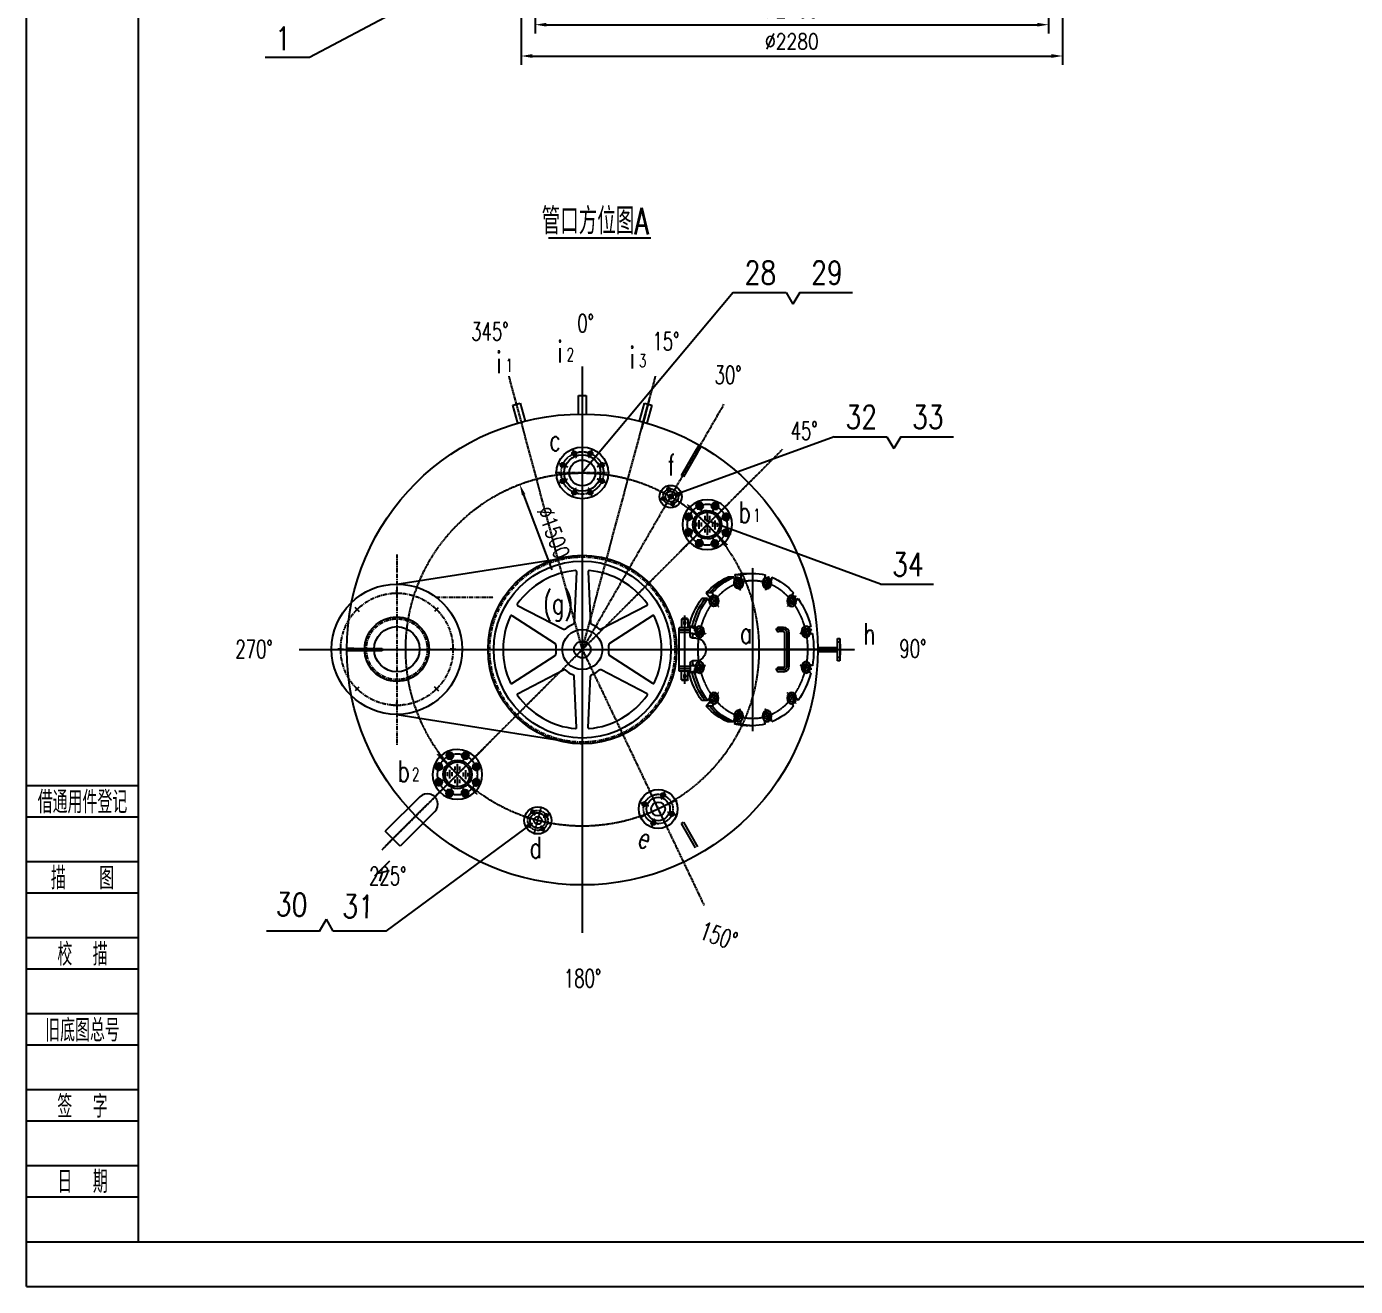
# Model space of a CAD drawing. Header units: millimetres. Extents: x 738 to 12024, y 91 to 16070.
# Drawn here: x 738 to 6381, y 91 to 5442 of the extents above; entities that cross this region are included whole.
import ezdxf
from ezdxf.enums import TextEntityAlignment as Align

# ---------------------------------------------------------------- set-up
doc = ezdxf.new("R2010")
doc.units = ezdxf.units.MM
for name, pattern in [('CENTER', [2, 1.25, -0.25, 0.25, -0.25]), ('CENTER1', [0.75, 0.625, -0.0625, 0, -0.0625]), ('CENTER2', [0.375, 0.3125, -0.03125, 0, -0.03125]), ('CENTER3', [0.375, 0.3125, -0.03125, 0, -0.03125])]:
    doc.linetypes.add(name, pattern=pattern)
for name, color, linetype in [('1轮廓实线层', 7, 'Continuous'), ('2细线层', 3, 'Continuous'), ('3中心线层', 1, 'CENTER'), ('6文字层', 3, 'Continuous'), ('7标注层', 4, 'Continuous'), ('A', 2, 'Continuous'), ('B', 7, 'Continuous'), ('C1', 1, 'CENTER1'), ('C2', 1, 'CENTER2'), ('C3', 1, 'CENTER3'), ('图框层', 7, 'Continuous')]:
    doc.layers.add(name, color=color, linetype=linetype)
doc.styles.add('HZ', font='ROMANS.SHX', dxfattribs={"width": 0.7, "bigfont": 'hztxt.shx'})
doc.styles.add('PC_TEXTSTYLE', font='romans.shx', dxfattribs={"width": 0.8, "bigfont": 'hztxt.shx'})
doc.dimstyles.new('TH_GBDIM', dxfattribs={"dimscale": 19, "dimtxt": 3.5, "dimasz": 2.5, "dimexe": 2, "dimexo": 0, "dimgap": 1.5, "dimtad": 1, "dimdec": 1, "dimzin": 0, "dimdsep": 46, "dimtxsty": 'PC_TEXTSTYLE', "dimcen": 2.5, "dimadec": 0, "dimazin": 0, "dimtfac": 0.714286, "dimtdec": 4, "dimtmove": 0, "dimatfit": 3, "dimfxl": 1, "dimtolj": 1, "dimtzin": 0, "dimarcsym": 0})

# ---------------------------------------------------------------- blocks, each defined once
blk = doc.blocks.new('*D73')
at = {"layer": '7标注层', "color": 0, "lineweight": -2, "ltscale": 14}
for p, q in [((5077.7, 5889.8), (5077.7, 5412.1)), ((2898.2, 5830.9), (2898.2, 5412.1)), ((2945.7, 5450.1), (5030.2, 5450.1))]:
    blk.add_line(p, q, dxfattribs=at)
at = {"layer": '7标注层', "color": 0, "ltscale": 14}
for points in [[(2945.7, 5458.1), (2945.7, 5442.2), (2898.2, 5450.1)], [(5030.2, 5458.1), (5030.2, 5442.2), (5077.7, 5450.1)]]:
    blk.add_solid(points, dxfattribs=at)
at = {"layer": 'DEFPOINTS', "color": 0, "ltscale": 14}
for p in [(5077.7, 5889.8), (2898.2, 5830.9), (5077.7, 5450.1)]:
    blk.add_point(p, dxfattribs=at)
at = {"layer": '7标注层', "color": 3, "ltscale": 14, "insert": (3988, 5511.9), "char_height": 66.5, "attachment_point": 5, "style": 'PC_TEXTSTYLE'}
blk.add_mtext('\\A1;{%%c2160}{}{}', dxfattribs=at)
blk = doc.blocks.new('*D76')
at = {"layer": '7标注层', "color": 0, "lineweight": -2, "ltscale": 14}
for p, q in [((2838.2, 5894.4), (2838.2, 5279.1)), ((5137.7, 5889.8), (5137.7, 5279.1)), ((2885.7, 5317.1), (5090.2, 5317.1))]:
    blk.add_line(p, q, dxfattribs=at)
at = {"layer": '7标注层', "color": 0, "ltscale": 14}
for points in [[(2885.7, 5325.1), (2885.7, 5309.2), (2838.2, 5317.1)], [(5090.2, 5325.1), (5090.2, 5309.2), (5137.7, 5317.1)]]:
    blk.add_solid(points, dxfattribs=at)
at = {"layer": 'DEFPOINTS', "color": 0, "ltscale": 14}
for p in [(2838.2, 5894.4), (5137.7, 5889.8), (5137.7, 5317.1)]:
    blk.add_point(p, dxfattribs=at)
at = {"layer": '7标注层', "color": 3, "ltscale": 14, "insert": (3988, 5378.9), "char_height": 66.5, "attachment_point": 5, "style": 'PC_TEXTSTYLE'}
blk.add_mtext('\\A1;{%%c2280}{}{}', dxfattribs=at)
blk = doc.blocks.new('PC_FJL_BLOCK')
at = {"layer": '2细线层'}
for p, q in [((-25, 102), (0, 102)), ((-25, 95), (0, 95)), ((-25, 85), (0, 85)), ((-25, 78), (0, 78)), ((-25, 68), (0, 68)), ((-25, 61), (0, 61)), ((-25, 51), (0, 51)), ((-25, 44), (0, 44)), ((-25, 34), (0, 34)), ((-25, 27), (0, 27)), ((-25, 17), (0, 17)), ((-25, 10), (0, 10)), ((-25, 0), (0, 0))]:
    blk.add_line(p, q, dxfattribs=at)
at = {"layer": '6文字层', "color": 3, "style": 'PC_TEXTSTYLE'}
for s, width, p in [('借通用件登记', 0.667, (-12.5, 98.5)), ('描   图', 0.6667, (-12.5, 81.5)), ('校  描', 0.667, (-12.5, 64.5)), ('旧底图总号', 0.667, (-12.5, 47.5)), ('签  字', 0.667, (-12.5, 30.5)), ('日  期', 0.667, (-12.49, 13.6))]:
    blk.add_text(s, height=5, dxfattribs=dict(at, width=width)).set_placement(p, align=Align.MIDDLE)
at = {"layer": '6文字层', "style": 'PC_TEXTSTYLE'}
for tag, width, p, p2 in [('借通用件登记', 0.752543, (-23.44, 86.36), (-1.25, 86.36)), ('描图', 2.419119, (-23.44, 69.36), (-1.25, 69.36)), ('校图', 2.452257, (-23.75, 52.06), (-1.25, 52.06)), ('旧底图总号', 0.855168, (-22.84, 35.67), (-1.86, 35.67)), ('签字', 2.313131, (-23.14, 18.37), (-1.56, 18.37)), ('日期', 2.16962, (-22.84, 1.37), (-2.17, 1.37))]:
    blk.add_attdef(tag, text='', height=5, dxfattribs=dict(at, width=width)).set_placement(p, p2, align=Align.FIT)
blk = doc.blocks.new('视镜DN80-1')
at = {"layer": 'A'}
for p, q in [((-29.6, 71.4), (-37, 61.7)), ((-37, 61.7), (-32.3, 50.3)), ((-32.3, 50.3), (-20.2, 48.7)), ((-17.4, 69.8), (-29.6, 71.4)), ((-20.2, 48.7), (-12.7, 58.5)), ((-12.7, 58.5), (-17.4, 69.8)), ((17.4, 69.8), (12.7, 58.5)), ((12.7, 58.5), (20.2, 48.7)), ((29.6, 71.4), (17.4, 69.8)), ((20.2, 48.7), (32.3, 50.3)), ((37, 61.7), (29.6, 71.4)), ((32.3, 50.3), (37, 61.7)), ((-61.7, 37), (-71.4, 29.6)), ((-71.4, 29.6), (-69.8, 17.4)), ((-69.8, 17.4), (-58.5, 12.7)), ((-50.3, 32.3), (-61.7, 37)), ((-58.5, 12.7), (-48.7, 20.2)), ((-48.7, 20.2), (-50.3, 32.3)), ((50.3, 32.3), (48.7, 20.2)), ((48.7, 20.2), (58.5, 12.7)), ((61.7, 37), (50.3, 32.3)), ((58.5, 12.7), (69.8, 17.4)), ((71.4, 29.6), (61.7, 37)), ((69.8, 17.4), (71.4, 29.6)), ((-69.8, -17.4), (-71.4, -29.6)), ((-71.4, -29.6), (-61.7, -37)), ((-58.5, -12.7), (-69.8, -17.4)), ((-61.7, -37), (-50.3, -32.3)), ((-48.7, -20.2), (-58.5, -12.7)), ((-50.3, -32.3), (-48.7, -20.2)), ((58.5, -12.7), (48.7, -20.2)), ((48.7, -20.2), (50.3, -32.3)), ((50.3, -32.3), (61.7, -37)), ((69.8, -17.4), (58.5, -12.7)), ((61.7, -37), (71.4, -29.6)), ((71.4, -29.6), (69.8, -17.4)), ((-32.3, -50.3), (-37, -61.7)), ((-37, -61.7), (-29.6, -71.4)), ((-20.2, -48.7), (-32.3, -50.3)), ((-29.6, -71.4), (-17.4, -69.8)), ((-12.7, -58.5), (-20.2, -48.7)), ((-17.4, -69.8), (-12.7, -58.5)), ((20.2, -48.7), (12.7, -58.5)), ((12.7, -58.5), (17.4, -69.8)), ((17.4, -69.8), (29.6, -71.4)), ((32.3, -50.3), (20.2, -48.7)), ((29.6, -71.4), (37, -61.7)), ((37, -61.7), (32.3, -50.3))]:
    blk.add_line(p, q, dxfattribs=at)
for centre, major_axis, start_param, end_param in [((0, 0), (-56.6, 56.6), 0.785398, 7.068583), ((0, 0), (32.5, 32.5), 2.356194490192332, 8.63937979737192), ((-24.9, 60.1), (7.51, 7.51), 2.356194490192321, 8.639379797371907), ((-24.9, 60.1), (-4.24, 4.24), 0.785398, 7.068583), ((24.9, 60.1), (7.51, 7.51), 2.35619449019232, 8.639379797371905), ((24.9, 60.1), (-4.24, 4.24), 0.785398, 7.068583), ((-60.1, 24.9), (7.51, 7.51), 2.356194490192308, 8.639379797371895), ((-60.1, 24.9), (4.24, 4.24), 2.356194490192174, 8.63937979737176), ((0, 0), (28.3, 28.3), 2.356194490192325, 8.639379797371912), ((60.1, 24.9), (7.51, 7.51), 2.356194490192308, 8.639379797371895), ((60.1, 24.9), (4.24, 4.24), 2.356194490192144, 8.63937979737173), ((-60.1, -24.9), (7.51, 7.51), 2.356194490192321, 8.639379797371907), ((-60.1, -24.9), (-4.24, 4.24), 0.785398, 7.068583), ((60.1, -24.9), (7.51, 7.51), 2.35619449019232, 8.639379797371905), ((60.1, -24.9), (-4.24, 4.24), 0.785398, 7.068583), ((-24.9, -60.1), (7.51, 7.51), 2.356194490192322, 8.639379797371909), ((-24.9, -60.1), (-4.24, 4.24), 0.785398, 7.068583), ((24.9, -60.1), (7.51, 7.51), 2.356194490192322, 8.639379797371909), ((24.9, -60.1), (-4.24, 4.24), 0.785398, 7.068583)]:
    blk.add_ellipse(centre, major_axis=major_axis, ratio=1, start_param=start_param, end_param=end_param, dxfattribs=at)
at = {"layer": 'B'}
for p, q in [((-28, 8.4), (-7.7, 28.6)), ((-27.6, 19.4), (-18.8, 28.3)), ((-16.9, 8.7), (-8, 17.6)), ((6.1, 5.1), (26.4, 25.4)), ((6.5, 16.2), (15.3, 25)), ((17.2, 5.4), (26.1, 14.3)), ((-23.3, -24.3), (-3, -4)), ((-23, -13.2), (-14.1, -4.4)), ((-12.2, -24), (-3.4, -15.1)), ((7.5, -28.5), (27.8, -8.2)), ((7.9, -17.4), (16.7, -8.6)), ((18.6, -28.2), (27.5, -19.3))]:
    blk.add_line(p, q, dxfattribs=at)
for centre, major_axis, start_param, end_param in [((-24.9, 60.1), (-3.18, 3.18), -0.957631, 3.526405), ((24.9, 60.1), (3.18, 3.18), 6.110952, 10.594988), ((-60.1, 24.9), (3.18, 3.18), 1.398563, 5.882599), ((60.1, 24.9), (-3.18, 3.18), 3.754758, 8.238794), ((-60.1, -24.9), (3.18, 3.18), 2.183961, 6.667997), ((60.1, -24.9), (3.18, 3.18), 4.540156, 9.024192), ((-24.9, -60.1), (-3.18, 3.18), 1.398563, 5.882599), ((24.9, -60.1), (3.18, 3.18), 3.754758, 8.238794)]:
    blk.add_ellipse(centre, major_axis=major_axis, ratio=1, start_param=start_param, end_param=end_param, dxfattribs=at)
at = {"layer": 'C1'}
blk.add_ellipse((0, 0), major_axis=(-46, 46), ratio=1, start_param=0.785398, end_param=7.068583, dxfattribs=at)
at = {"layer": 'C2'}
for p, q in [((-18.5, 44.7), (-30.6, 73.9)), ((18.5, 44.7), (30.6, 73.9)), ((-44.7, 18.5), (-73.9, 30.6)), ((44.7, 18.5), (73.9, 30.6)), ((-44.7, -18.5), (-73.9, -30.6)), ((44.7, -18.5), (73.9, -30.6)), ((-18.5, -44.7), (-30.6, -73.9)), ((18.5, -44.7), (30.6, -73.9))]:
    blk.add_line(p, q, dxfattribs=at)
at = {"layer": 'C3'}
for p, q in [((0, 90), (0, -90.9)), ((98, 0), (-121.4, 0))]:
    blk.add_line(p, q, dxfattribs=at)
blk = doc.blocks.new('d50')
at = {"layer": 'A'}
for centre, radius in [((-25.7, -72.7), 82.5), ((-69.9, -28.5), 9), ((-25.7, -72.7), 50), ((-25.7, -72.7), 29.5), ((18.5, -28.5), 9), ((-69.9, -116.9), 9), ((18.5, -116.9), 9)]:
    blk.add_circle(centre, radius, dxfattribs=at)
at = {"layer": 'C3'}
for p, q in [((-25.7, 14.2), (-25.7, -159.6)), ((-84, -14.4), (-55.7, -42.7)), ((32.7, -14.4), (4.4, -42.7)), ((61.2, -72.7), (-112.6, -72.7)), ((-84, -131.1), (-55.7, -102.8)), ((32.7, -131.1), (4.4, -102.8))]:
    blk.add_line(p, q, dxfattribs=at)
blk.add_circle((-25.7, -72.7), 62.5, dxfattribs=at)
blk = doc.blocks.new('d100')
at = {"layer": 'A'}
for centre, radius in [((-34.4, -62.3), 110), ((-34.4, -62.3), 77.5), ((-68.8, 20.8), 9), ((0.1, 20.8), 9), ((-117.5, -27.9), 9), ((-34.4, -62.3), 55), ((48.8, -27.9), 9), ((-117.5, -96.7), 9), ((48.8, -96.7), 9), ((-68.8, -145.5), 9), ((0.1, -145.5), 9)]:
    blk.add_circle(centre, radius, dxfattribs=at)
at = {"layer": 'C3'}
for p, q in [((-77.2, 41.2), (-60.4, 0.5)), ((-34.4, 52.9), (-34.4, -177.5)), ((8.5, 41.2), (-8.3, 0.5)), ((-137.8, -19.4), (-97.2, -36.3)), ((69.1, -19.4), (28.5, -36.3)), ((80.8, -62.3), (-149.6, -62.3)), ((-137.8, -105.2), (-97.2, -88.3)), ((69.1, -105.2), (28.5, -88.3)), ((-77.2, -165.8), (-60.4, -125.1)), ((8.5, -165.8), (-8.3, -125.1))]:
    blk.add_line(p, q, dxfattribs=at)
blk.add_circle((-34.4, -62.3), 90, dxfattribs=at)
blk = doc.blocks.new('d25')
at = {"layer": 'A'}
for centre, radius in [((-36.1, -43.2), 57.5), ((-66.1, -13.2), 7), ((-36.1, -43.2), 32.5), ((-36.1, -43.2), 16.5), ((-6, -13.2), 7), ((-66.1, -73.3), 7), ((-6, -73.3), 7)]:
    blk.add_circle(centre, radius, dxfattribs=at)
at = {"layer": 'C3'}
for p, q in [((-36.1, 17.9), (-36.1, -104.3)), ((25, -43.2), (-97.2, -43.2)), ((-77.5, -1.8), (-54.8, -24.5)), ((5.3, -1.8), (-17.4, -24.5)), ((-77.5, -84.6), (-54.8, -62)), ((5.3, -84.6), (-17.4, -62))]:
    blk.add_line(p, q, dxfattribs=at)
blk.add_circle((-36.1, -43.2), 42.5, dxfattribs=at)
blk = doc.blocks.new('d15')
at = {"layer": 'A'}
for centre, radius in [((9.1, -28.5), 47.5), ((-13.9, -5.5), 7), ((32, -5.5), 7), ((-13.9, -51.4), 7), ((9.1, -28.5), 22.5), ((9.1, -28.5), 9.5), ((32, -51.4), 7)]:
    blk.add_circle(centre, radius, dxfattribs=at)
at = {"layer": 'C3'}
for p, q in [((-23.8, 4.4), (-4, -15.4)), ((9.1, 21.8), (9.1, -78.8)), ((41.9, 4.4), (22.1, -15.4)), ((59.4, -28.5), (-41.2, -28.5)), ((-23.8, -61.3), (-4, -41.5)), ((41.9, -61.3), (22.1, -41.5))]:
    blk.add_line(p, q, dxfattribs=at)
blk.add_circle((9.1, -28.5), 32.5, dxfattribs=at)
blk = doc.blocks.new('人孔DN400-4')
at = {"layer": 'A'}
for p, q in [((-68.2, 203.7), (-82.4, 192.3)), ((-82.4, 192.3), (-77.2, 176.8)), ((-82, 205.4), (-79.4, 197.5)), ((-48.8, 199.5), (-68.2, 203.7)), ((-57.3, 210.7), (-54.7, 202.8)), ((-43.6, 184), (-48.8, 199.5)), ((48.8, 199.5), (43.6, 184)), ((68.2, 203.7), (48.8, 199.5)), ((57.3, 210.7), (54.7, 202.8)), ((82.4, 192.3), (68.2, 203.7)), ((77.2, 176.8), (82.4, 192.3)), ((82, 205.4), (79.4, 197.5)), ((-200.3, 144.2), (-192.2, 137.7)), ((-186.4, 149.1), (-191.6, 133.6)), ((-167, 153.2), (-186.4, 149.1)), ((-180.3, 160.3), (-172.2, 153.8)), ((-152.8, 141.9), (-167, 153.2)), ((-158, 126.4), (-152.8, 141.9)), ((-77.2, 176.8), (-57.8, 172.7)), ((-57.8, 172.7), (-43.6, 184)), ((43.6, 184), (57.8, 172.7)), ((57.8, 172.7), (77.2, 176.8)), ((167, 153.2), (152.8, 141.9)), ((152.8, 141.9), (158, 126.4)), ((186.4, 149.1), (167, 153.2)), ((180.3, 160.3), (172.2, 153.8)), ((191.6, 133.6), (186.4, 149.1)), ((200.3, 144.2), (192.2, 137.7)), ((-191.6, 133.6), (-177.4, 122.2)), ((-177.4, 122.2), (-158, 126.4)), ((-78.5, 108.9), (-78.5, 91.9)), ((-63.4, 108.9), (-63.4, 91.9)), ((58.5, 128.9), (-58.5, 128.9)), ((58.5, 113.7), (-58.5, 113.7)), ((63.4, 108.9), (63.4, 91.9)), ((78.5, 108.9), (78.5, 91.9)), ((158, 126.4), (177.4, 122.2)), ((177.4, 122.2), (191.6, 133.6)), ((-255.9, 67.7), (-243.5, 65)), ((-240.4, 65.9), (-254.6, 54.6)), ((-254.6, 54.6), (-249.4, 39.1)), ((-221, 61.8), (-240.4, 65.9)), ((-215.8, 46.3), (-221, 61.8)), ((221, 61.8), (215.8, 46.3)), ((240.4, 65.9), (221, 61.8)), ((254.6, 54.6), (240.4, 65.9)), ((255.9, 67.7), (243.5, 65)), ((249.4, 39.1), (254.6, 54.6)), ((-263.9, 43.7), (-251.5, 41.1)), ((-249.4, 39.1), (-230, 34.9)), ((-230, 34.9), (-215.8, 46.3)), ((215.8, 46.3), (230, 34.9)), ((230, 34.9), (249.4, 39.1)), ((263.9, 43.7), (251.5, 41.1)), ((-263.9, -43.7), (-251.5, -41.1)), ((-263.9, -43.7), (-251.5, -41.1)), ((-263.9, -43.7), (-263.9, -64.2)), ((-254.6, -54.6), (-249.4, -39.1)), ((-249.4, -39.1), (-230, -34.9)), ((-230, -34.9), (-215.8, -46.3)), ((-215.8, -46.3), (-221, -61.8)), ((230, -34.9), (215.8, -46.3)), ((215.8, -46.3), (221, -61.8)), ((249.4, -39.1), (230, -34.9)), ((254.6, -54.6), (249.4, -39.1)), ((263.9, -43.7), (251.5, -41.1)), ((263.9, -43.7), (251.5, -41.1)), ((263.9, -43.7), (263.9, -64.2)), ((-263.9, -64.2), (-250, -61.3)), ((-255.9, -67.7), (-243.5, -65)), ((-255.9, -67.7), (-243.5, -65)), ((-255.9, -67.7), (-255.9, -88.1)), ((-240.4, -65.9), (-254.6, -54.6)), ((-221, -61.8), (-240.4, -65.9)), ((221, -61.8), (240.4, -65.9)), ((240.4, -65.9), (254.6, -54.6)), ((255.9, -67.7), (243.5, -65)), ((255.9, -67.7), (243.5, -65)), ((263.9, -64.2), (250, -61.3)), ((255.9, -67.7), (255.9, -88.1)), ((-200.3, -144.2), (-192.2, -137.7)), ((-191.6, -133.6), (-177.4, -122.2)), ((-186.4, -149.1), (-191.6, -133.6)), ((-177.4, -122.2), (-158, -126.4)), ((-158, -126.4), (-152.8, -141.9)), ((158, -126.4), (152.8, -141.9)), ((177.4, -122.2), (158, -126.4)), ((191.6, -133.6), (177.4, -122.2)), ((186.4, -149.1), (191.6, -133.6)), ((200.3, -144.2), (192.2, -137.7)), ((-200.3, -144.2), (-200.3, -164.7)), ((-200.3, -164.7), (-183.3, -151.1)), ((-167, -153.2), (-186.4, -149.1)), ((-180.3, -160.3), (-172.2, -153.8)), ((-180.3, -160.3), (-180.3, -180.8)), ((-152.8, -141.9), (-167, -153.2)), ((-77.2, -176.8), (-82.4, -192.3)), ((-57.8, -172.7), (-77.2, -176.8)), ((-43.6, -184), (-57.8, -172.7)), ((-48.8, -199.5), (-43.6, -184)), ((57.8, -172.7), (43.6, -184)), ((43.6, -184), (48.8, -199.5)), ((77.2, -176.8), (57.8, -172.7)), ((82.4, -192.3), (77.2, -176.8)), ((152.8, -141.9), (167, -153.2)), ((167, -153.2), (186.4, -149.1)), ((180.3, -160.3), (172.2, -153.8)), ((180.3, -160.3), (180.3, -180.8)), ((200.3, -164.7), (183.3, -151.1)), ((200.3, -144.2), (200.3, -164.7)), ((-106.9, -229.4), (-109.4, -231.7)), ((-109.4, -231.7), (-109.4, -250.4)), ((-106.9, -229.4), (-106.9, -252.7)), ((-106.9, -229.4), (-76.3, -229.4)), ((-82.4, -192.3), (-68.2, -203.7)), ((-82, -205.4), (-79.4, -197.5)), ((-82, -225.9), (-73.9, -201.6)), ((-82, -205.4), (-82, -225.9)), ((-49.9, -221.4), (-76.3, -221.4)), ((-76.3, -221.4), (-76.3, -260.7)), ((-68.2, -203.7), (-48.8, -199.5)), ((-68.1, -221.4), (-68.1, -260.7)), ((-59.8, -221.4), (-59.8, -260.7)), ((-57.3, -210.7), (-54.7, -202.8)), ((-57.3, -210.7), (-57.3, -221.4)), ((-40.4, -200.2), (-40.4, -213.8)), ((40.4, -200.2), (40.4, -213.8)), ((48.8, -199.5), (68.2, -203.7)), ((49.9, -221.4), (76.3, -221.4)), ((57.3, -210.7), (54.7, -202.8)), ((57.3, -210.7), (57.3, -221.4)), ((59.8, -221.4), (59.8, -260.7)), ((68.1, -221.4), (68.1, -260.7)), ((68.2, -203.7), (82.4, -192.3)), ((82, -225.9), (73.9, -201.6)), ((76.3, -221.4), (76.3, -260.7)), ((106.9, -229.4), (76.3, -229.4)), ((82, -205.4), (79.4, -197.5)), ((82, -205.4), (82, -225.9)), ((106.9, -229.4), (106.9, -252.7)), ((106.9, -229.4), (109.4, -231.7)), ((109.4, -231.7), (109.4, -250.4)), ((-106.9, -252.7), (-109.4, -250.4)), ((-106.9, -252.7), (-76.3, -252.7)), ((76.3, -260.7), (-76.3, -260.7)), ((106.9, -252.7), (76.3, -252.7)), ((106.9, -252.7), (109.4, -250.4))]:
    blk.add_line(p, q, dxfattribs=at)
for centre, radius, start, end in [((-58.5, 108.9), 20, 90, 180), ((-58.5, 108.9), 4.87, 90, 180), ((58.5, 108.9), 20, 0, 90), ((58.5, 108.9), 4.87, 0, 90), ((-70.9, 91.9), 7.56, 180, 0), ((70.9, 91.9), 7.56, 180, 0)]:
    blk.add_arc(centre, radius, start, end, dxfattribs=at)
at = {"layer": 'A', "extrusion": (0, 0, -1)}
for centre, major_axis, start_param, end_param in [((0, 0), (269.5, 0), 3.979717, 4.403143), ((0, 0), (269.5, 0), 4.498036, 4.926742), ((0, 0), (269.5, 0), 5.021635, 5.445061), ((0, 0), (269.5, 0), 3.460917, 3.874264), ((0, 0), (269.5, 0), 5.550514, 5.963861), ((0, 0), (269.5, 0), 2.937319, 3.345867), ((0, 0), (269.5, 0), 6.078911, 6.487459), ((0, -20.5), (269.5, 0), 2.937319, 3.189162), ((0, -9.6), (269.5, 0), 2.937319, 3.163972), ((0, -9.6), (269.5, 0), 6.260806, 6.487459), ((0, -20.5), (269.5, 0), 6.235616, 6.487459), ((0, 0), (269.5, 0), 2.408921, 2.822268), ((0, -9.6), (269.5, 0), 2.408921, 2.822749), ((0, -20.5), (269.5, 0), 2.408921, 2.822749), ((0, 0), (269.5, 0), 6.60251, 7.015857), ((0, -9.6), (269.5, 0), 6.602029, 7.015857), ((0, -20.5), (269.5, 0), 6.602029, 7.015857), ((0, 0), (269.5, 0), 1.880042, 2.303468), ((0, -9.6), (269.5, 0), 1.880042, 2.303468), ((0, -20.5), (269.5, 0), 1.880042, 2.303468), ((0, -198.8), (40.5, 0), 3.098627, 6.326151), ((0, 0), (269.5, 0), 7.12131, 7.544736), ((0, -9.6), (269.5, 0), 7.12131, 7.544736), ((0, -20.5), (269.5, 0), 7.12131, 7.544736), ((0, 0), (269.5, 0), 1.721446, 1.785149), ((0, -9.6), (269.5, 0), 1.760328, 1.785149), ((-49.9, -213.8), (9.46, 0), 0, 1.570796), ((0, 0), (269.5, 0), 7.639629, 7.703332), ((49.9, -213.8), (9.46, 0), 1.570796, 3.141593), ((0, -9.6), (269.5, 0), 7.639629, 7.66445)]:
    blk.add_ellipse(centre, major_axis=major_axis, ratio=0.8, start_param=start_param, end_param=end_param, dxfattribs=at)
for centre, major_axis in [((-63, 188.2), (20.1, 0)), ((-63, 188.2), (11.5, 0)), ((63, 188.2), (20.1, 0)), ((63, 188.2), (11.5, 0)), ((-172.2, 137.7), (20.1, 0)), ((-172.2, 137.7), (11.5, 0)), ((172.2, 137.7), (20.1, 0)), ((172.2, 137.7), (11.5, 0)), ((-235.2, 50.4), (20.1, 0)), ((-235.2, 50.4), (11.5, 0)), ((235.2, 50.4), (20.1, 0)), ((235.2, 50.4), (11.5, 0)), ((235.2, -50.4), (20.1, 0)), ((235.2, -50.4), (11.5, 0)), ((172.2, -137.7), (20.1, 0)), ((172.2, -137.7), (11.5, 0)), ((-63, -188.2), (20.1, 0)), ((-63, -188.2), (11.5, 0)), ((63, -188.2), (20.1, 0)), ((63, -188.2), (11.5, 0)), ((-94.3, -241), (4.55, 0)), ((94.3, -241), (4.55, 0))]:
    blk.add_ellipse(centre, major_axis=major_axis, ratio=0.8, dxfattribs=at)
at = {"layer": 'A'}
for centre, major_axis in [((-235.2, -50.4), (-20.1, 0)), ((-235.2, -50.4), (-11.5, 0)), ((-172.2, -137.7), (-20.1, 0)), ((-172.2, -137.7), (-11.5, 0))]:
    blk.add_ellipse(centre, major_axis=major_axis, ratio=0.8, dxfattribs=at)
at = {"layer": 'B', "extrusion": (0, 0, -1)}
for centre, start_param, end_param in [((-63, 188.2), 6.04566, 10.733775), ((63, 188.2), 0.286074, 4.974188), ((-172.2, 137.7), 5.522061, 10.210176), ((172.2, 137.7), 0.809672, 5.497787), ((-235.2, 50.4), 4.998463, 9.686577), ((235.2, 50.4), 1.333271, 6.021386), ((235.2, -50.4), 1.85687, 6.544985), ((172.2, -137.7), 2.380469, 7.068583), ((-63, -188.2), 3.427666, 8.115781), ((63, -188.2), 2.904067, 7.592182)]:
    blk.add_ellipse(centre, major_axis=(10.6, 0), ratio=0.8, start_param=start_param, end_param=end_param, dxfattribs=at)
at = {"layer": 'B'}
for centre, start_param, end_param in [((-235.2, -50.4), 1.85687, 6.544985), ((-172.2, -137.7), 2.380469, 7.068583)]:
    blk.add_ellipse(centre, major_axis=(-10.6, 0), ratio=0.8, start_param=start_param, end_param=end_param, dxfattribs=at)
at = {"layer": 'C1'}
for p, q in [((0, 231), (0, -277.5)), ((-70.9, 108.9), (-70.9, 80.5)), ((58.5, 121.3), (-58.5, 121.3)), ((70.9, 108.9), (70.9, 80.5)), ((288.7, 0), (-288.7, 0)), ((121.8, -241), (-120.5, -241))]:
    blk.add_line(p, q, dxfattribs=at)
for centre, start, end in [((-58.5, 108.9), 90, 180), ((58.5, 108.9), 0, 90)]:
    blk.add_arc(centre, 12.4, start, end, dxfattribs=at)
at = {"layer": 'C1', "extrusion": (0, 0, -1)}
blk.add_ellipse((0, 0), major_axis=(243.5, 0), ratio=0.8, dxfattribs=at)
at = {"layer": 'C2'}
for p, q in [((-69.8, 208.4), (-55.8, 166.6)), ((69.8, 208.4), (55.8, 166.6)), ((-190.4, 152.3), (-152.2, 121.8)), ((190.4, 152.3), (152.2, 121.8)), ((-258.5, 55.4), (-209.9, 45)), ((258.5, 55.4), (209.9, 45)), ((-258.5, -55.4), (-209.9, -45)), ((258.5, -55.4), (209.9, -45)), ((-190.4, -152.3), (-152.2, -121.8)), ((190.4, -152.3), (152.2, -121.8)), ((-69.8, -208.4), (-55.8, -166.6)), ((69.8, -208.4), (55.8, -166.6))]:
    blk.add_line(p, q, dxfattribs=at)
blk = doc.blocks.new('*D103')
at = {"layer": '7标注层', "color": 0, "lineweight": -2, "ltscale": 14}
blk.add_line((2969.8, 3135.1), (2849.2, 3453.2), dxfattribs=at)
at = {"layer": '7标注层', "color": 0, "ltscale": 14}
blk.add_solid([(2856.6, 3456), (2841.8, 3450.3), (2832.3, 3497.6)], dxfattribs=at)
at = {"layer": 'DEFPOINTS', "color": 0, "ltscale": 14}
for p in [(2832.3, 3497.6), (3364.1, 2095)]:
    blk.add_point(p, dxfattribs=at)
at = {"layer": '7标注层', "color": 3, "ltscale": 14, "insert": (2975.6, 3293.8), "char_height": 66.5, "attachment_point": 5, "rotation": 290.7637, "style": 'PC_TEXTSTYLE'}
blk.add_mtext('\\A1;∅1500', dxfattribs=at)

msp = doc.modelspace()

# ---------------------------------------------------------------- linework, layer by layer
at = {"ltscale": 14}
for p, q in [((2310.49, 3074.6), (3098.23, 3196.82)), ((3073.23, 3128.08), (3063, 2908.8)), ((3123.23, 3128.08), (3133.45, 2908.8)), ((2310.49, 3036.14), (2310.49, 3047.88)), ((2310.49, 3036.14), (2310.49, 3047.3)), ((2292.69, 3036.14), (2326.08, 3036.14)), ((2310.49, 3036.14), (2310.49, 3023.98)), ((2129.29, 2953.7), (2152.9, 2977.32)), ((2141.88, 2966.29), (2133.57, 2974.6)), ((2141.88, 2966.29), (2133.98, 2974.19)), ((2141.88, 2966.29), (2150.47, 2957.69)), ((2466.52, 2978.88), (2490.13, 2955.27)), ((2479.11, 2966.29), (2470.51, 2957.69)), ((2479.11, 2966.29), (2487.41, 2974.6)), ((2479.11, 2966.29), (2487.01, 2974.19)), ((2798.38, 2940.53), (2983.17, 2822.03)), ((2823.38, 2983.83), (3018.4, 2883.04)), ((3373.08, 2983.83), (3178.06, 2883.04)), ((3398.08, 2940.53), (3213.28, 2822.03)), ((2072.03, 2797.68), (2060.29, 2797.68)), ((2072.03, 2797.68), (2060.86, 2797.68)), ((2072.03, 2779.87), (2072.03, 2813.26)), ((2072.03, 2797.68), (2084.19, 2797.68)), ((2548.96, 2797.68), (2536.79, 2797.68)), ((2548.96, 2815.48), (2548.96, 2782.09)), ((2548.96, 2797.68), (2560.7, 2797.68)), ((2548.96, 2797.68), (2560.12, 2797.68)), ((2798.38, 2652.03), (2983.17, 2770.52)), ((3398.08, 2652.03), (3213.28, 2770.52)), ((2823.38, 2608.73), (3018.4, 2709.52)), ((3373.08, 2608.73), (3178.06, 2709.52)), ((3073.23, 2464.47), (3063, 2683.76)), ((3123.23, 2464.47), (3133.45, 2683.76)), ((2154.46, 2616.47), (2130.85, 2640.08)), ((2141.88, 2629.06), (2133.57, 2620.76)), ((2141.88, 2629.06), (2133.98, 2621.16)), ((2141.88, 2629.06), (2150.47, 2637.66)), ((2491.7, 2641.65), (2468.09, 2618.04)), ((2479.11, 2629.06), (2470.51, 2637.66)), ((2479.11, 2629.06), (2487.01, 2621.16)), ((2479.11, 2629.06), (2487.41, 2620.76)), ((2328.3, 2559.21), (2294.91, 2559.21)), ((2310.49, 2559.21), (2310.49, 2571.37)), ((2310.49, 2559.21), (2310.49, 2548.05)), ((2310.49, 2559.21), (2310.49, 2547.47)), ((2310.49, 2520.75), (3098.23, 2395.74))]:
    msp.add_line(p, q, dxfattribs=at)
for centre, radius in [((3098.23, 2796.28), 400.54), ((3098.23, 2796.28), 375.73), ((2310.49, 2797.68), 276.92), ((2310.49, 2797.68), 96.15), ((3098.23, 2796.28), 85.07), ((3098.23, 2796.28), 35.45)]:
    msp.add_circle(centre, radius, dxfattribs=at)
for centre, radius, start, end in [((3098.23, 2796.28), 336.74, 94.91382, 145.08618), ((3069.69, 3128.25), 3.54, 357.33057, 94.91382), ((3126.77, 3128.25), 3.54, 85.08618, 182.66943), ((3098.23, 2796.28), 336.74, 34.91382, 85.08618), ((3098.23, 2796.28), 336.74, 154.91382, 205.08618), ((2796.46, 2937.55), 3.54, 57.33057, 154.91382), ((2825.01, 2986.98), 3.54, 145.08618, 242.66943), ((3371.45, 2986.98), 3.54, 297.33057, 34.91382), ((3399.99, 2937.55), 3.54, 25.08618, 122.66943), ((3098.23, 2796.28), 336.74, 334.91382, 25.08618), ((3021.65, 2889.34), 7.09, 242.66943, 309.44956), ((3098.23, 2796.28), 113.43, 110.55044, 129.44956), ((3055.92, 2909.13), 7.09, 290.55044, 357.33057), ((3140.53, 2909.13), 7.09, 182.66943, 249.44956), ((3098.23, 2796.28), 113.43, 50.55044, 69.44956), ((3174.8, 2889.34), 7.09, 230.55044, 297.33057), ((2979.35, 2816.06), 7.09, 350.55044, 57.33057), ((3217.11, 2816.06), 7.09, 122.66943, 189.44956), ((2979.35, 2776.49), 7.09, 302.66943, 9.44956), ((3098.23, 2796.28), 113.43, 170.55044, 189.44956), ((3217.11, 2776.49), 7.09, 170.55044, 237.33057), ((3098.23, 2796.28), 113.43, 350.55044, 9.44956), ((3021.65, 2703.22), 7.09, 50.55044, 117.33057), ((3098.23, 2796.28), 113.43, 230.55044, 249.44956), ((3098.23, 2796.28), 113.43, 290.55044, 309.44956), ((3174.8, 2703.22), 7.09, 62.66943, 129.44956), ((2796.46, 2655.01), 3.54, 205.08618, 302.66943), ((3055.92, 2683.43), 7.09, 2.66943, 69.44956), ((3140.53, 2683.43), 7.09, 110.55044, 177.33057), ((3399.99, 2655.01), 3.54, 237.33057, 334.91382), ((2825.01, 2605.58), 3.54, 117.33057, 214.91382), ((3098.23, 2796.28), 336.74, 214.91382, 265.08618), ((3098.23, 2796.28), 336.74, 274.91382, 325.08618), ((3371.45, 2605.58), 3.54, 325.08618, 62.66943), ((3069.69, 2464.31), 3.54, 265.08618, 2.66943), ((3126.77, 2464.31), 3.54, 177.33057, 274.91382)]:
    msp.add_arc(centre, radius, start, end, dxfattribs=at)
at = {"layer": '1轮廓实线层', "ltscale": 14}
for p, q in [((3031.95, 5889.82), (1939.07, 5311.14)), ((2955.01, 4544.51), (3388.85, 4544.51)), ((3738.88, 4313.25), (3098.23, 3546.28)), ((3738.88, 4313.25), (3963.25, 4313.25)), ((3963.25, 4313.25), (3992.39, 4262.62)), ((4021.52, 4313.25), (3992.39, 4262.62)), ((4021.52, 4313.25), (4245.9, 4313.25)), ((4167.42, 3700.12), (3473.23, 3445.8)), ((4167.42, 3700.12), (4391.8, 3700.12)), ((4391.8, 3700.12), (4420.94, 3649.49)), ((4450.07, 3700.12), (4420.94, 3649.49)), ((4450.07, 3700.12), (4674.45, 3700.12)), ((3518.9, 3534.9), (3578.9, 3638.82)), ((3587.56, 3633.82), (3527.56, 3529.9)), ((3578.9, 3638.82), (3593.89, 3664.79)), ((3587.56, 3633.82), (3578.9, 3638.82)), ((3587.56, 3633.82), (3602.55, 3659.79)), ((3527.56, 3529.9), (3518.9, 3534.9)), ((4365.11, 3073.96), (3619.63, 3347.79)), ((4365.11, 3073.96), (4589.48, 3073.96)), ((2128.23, 2801.28), (2098.24, 2801.28)), ((2128.23, 2791.28), (2098.24, 2791.28)), ((2128.23, 2801.28), (2248.23, 2801.28)), ((2128.23, 2801.28), (2128.23, 2791.28)), ((2248.23, 2791.28), (2128.23, 2791.28)), ((2248.23, 2801.28), (2248.23, 2791.28)), ((2264.71, 1599.92), (2881.03, 2054.24)), ((3518.9, 2057.66), (3527.56, 2062.66)), ((3578.9, 1953.73), (3518.9, 2057.66)), ((3527.56, 2062.66), (3587.56, 1958.73)), ((1982.06, 1599.92), (2011.19, 1650.54)), ((2040.33, 1599.92), (2011.19, 1650.54)), ((1982.06, 1599.92), (1757.68, 1599.92)), ((1982.06, 1599.92), (1757.68, 1599.92)), ((2264.71, 1599.92), (2040.33, 1599.92)), ((2264.71, 1599.92), (2040.33, 1599.92))]:
    msp.add_line(p, q, dxfattribs=at)
at = {"layer": '1轮廓实线层'}
msp.add_line((1939.07, 5311.14), (1751.15, 5311.14), dxfattribs=at)
at = {"layer": '1轮廓实线层', "ltscale": 14}
msp.add_circle((2310.49, 2797.68), 136.92, dxfattribs=at)
at = {"layer": '2细线层', "ltscale": 14}
for q in [(738.19, 16070.31), (12024.19, 91.31)]:
    msp.add_line((738.19, 91.31), q, dxfattribs=at)
at = {"layer": '3中心线层', "ltscale": 14}
for p, q in [((3098.23, 3901.72), (3098.23, 3780.26)), ((2310.49, 3200.52), (2310.49, 2392.04)), ((2476.12, 3019.36), (2721.69, 3019.36))]:
    msp.add_line(p, q, dxfattribs=at)
for centre, radius in [((3098.23, 2796.28), 393.45), ((2310.49, 2797.68), 238.46), ((2310.49, 2797.68), 129.23)]:
    msp.add_circle(centre, radius, dxfattribs=at)
at = {"layer": 'A'}
for p, q in [((2803.48, 3834.46), (2834.39, 3842.74)), ((2834.39, 3842.74), (2854.9, 3766.22)), ((3082.23, 3796.15), (3082.23, 3875.37)), ((3082.23, 3875.37), (3114.23, 3875.37)), ((3114.23, 3875.37), (3114.23, 3796.15)), ((3341.56, 3766.22), (3362.06, 3842.74)), ((3362.06, 3842.74), (3392.97, 3834.46)), ((2823.99, 3757.94), (2803.48, 3834.46)), ((3392.97, 3834.46), (3372.47, 3757.94)), ((4181.36, 2748.78), (4181.36, 2843.78)), ((4181.36, 2843.78), (4191.36, 2843.78)), ((4191.36, 2843.78), (4191.36, 2748.78)), ((4098.23, 2805.28), (4181.36, 2805.28)), ((4098.23, 2787.28), (4181.36, 2787.28)), ((4191.36, 2818.78), (4193.36, 2818.78)), ((4193.36, 2773.78), (4191.36, 2773.78)), ((4193.36, 2818.78), (4193.36, 2773.78)), ((4191.36, 2748.78), (4181.36, 2748.78)), ((2408.42, 2170.95), (2261.38, 2024.26)), ((2471.28, 2107.94), (2324.24, 1961.25)), ((2324.24, 1961.25), (2261.38, 2024.26))]:
    msp.add_line(p, q, dxfattribs=at)
msp.add_circle((3098.23, 2796.28), 1000, dxfattribs=at)
msp.add_arc((2439.85, 2139.44), 44.5, 314.93266, 134.93266, dxfattribs=at)
at = {"layer": 'C3', "ltscale": 14}
for p, q in [((3098.23, 2796.28), (2786.94, 3958)), ((3098.23, 3998.99), (3098.23, 1895.73)), ((3098.23, 3998.99), (3098.23, 1593.57)), ((3098.23, 2796.28), (3409.51, 3958)), ((3098.23, 3894.2), (3098.23, 3763.52)), ((3098.23, 2796.28), (3699.58, 3837.85)), ((3382.39, 3856.79), (3348.57, 3730.56)), ((2247.79, 1945.84), (3948.67, 3646.72)), ((1895.52, 2796.28), (4254.92, 2796.28)), ((3098.23, 2796.28), (3614.97, 1710.24))]:
    msp.add_line(p, q, dxfattribs=at)
at = {"layer": 'C3'}
for p, q in [((4179.36, 2828.78), (4193.36, 2828.78)), ((4098.23, 2796.28), (4204.06, 2796.28)), ((4179.36, 2763.78), (4193.36, 2763.78)), ((2439.85, 2139.44), (2261.1, 1961.11))]:
    msp.add_line(p, q, dxfattribs=at)
at = {"layer": 'C3', "ltscale": 14}
msp.add_circle((3098.23, 2796.28), 750, dxfattribs=at)
at = {"layer": '图框层', "ltscale": 14}
for q in [(1213.19, 15880.31), (11834.19, 281.31)]:
    msp.add_line((1213.19, 281.31), q, dxfattribs=at)

# ---------------------------------------------------------------- block references
at = {"ltscale": 14, "xscale": 1.199999999999818, "yscale": 1.199999999999818, "zscale": 1.2, "rotation": 270}
msp.add_blockref('人孔DN400-4', (3822.18, 2796.28), dxfattribs=at)
at = {"layer": '1轮廓实线层', "ltscale": 14}
msp.add_blockref('d100', (3132.58, 3608.59), dxfattribs=at)
for name, p, rotation in [('d15', (3444.05, 3452.17), 60.00000000000754), ('d50', (3497.16, 2127.1), 295.4451179567257), ('d25', (2941.58, 2024.46), 255.0113482378275)]:
    msp.add_blockref(name, p, dxfattribs=dict(at, rotation=rotation))
at = {"layer": '1轮廓实线层', "ltscale": 14, "zscale": 1.32}
for p, xscale, yscale, rotation in [((3628.56, 3326.61), 1.320000000000025, 1.320000000000164, 44.61801563112023), ((2567.9, 2265.95), 1.32000000000003, 1.319999999999709, 224.6180156310923)]:
    msp.add_blockref('视镜DN80-1', p, dxfattribs=dict(at, xscale=xscale, yscale=yscale, rotation=rotation))
at = {"layer": '图框层', "xscale": 19, "yscale": 19, "zscale": 19}
msp.add_blockref('PC_FJL_BLOCK', (1213.19, 281.31), dxfattribs=at)

# ---------------------------------------------------------------- texts
at = {"style": 'HZ', "width": 0.7}
for s, height, p in [('管口方位图A', 112.5, (3152.62, 4622.18)), ('i', 90, (2744.22, 4017.53)), ('i', 90, (3003.34, 4063.16)), ('i', 90, (3310.4, 4037.33)), ('c', 90, (2982.65, 3684.97)), ('f', 90, (3476.36, 3580.16)), ('b', 90, (3787.77, 3380.05)), ('(g)', 90, (2995.22, 2985.87)), ('a', 90, (3793.18, 2867.22)), ('h', 90, (4316.96, 2862.97)), ('b', 90, (2339.21, 2279.7))]:
    msp.add_text(s, height=height, dxfattribs=at).set_placement(p, align=Align.MIDDLE)
at = {"style": 'PC_TEXTSTYLE', "width": 0.667}
for s, p in [('2', (3031.32, 4021.38)), ('1', (2772.19, 3975.74)), ('3', (3338.38, 3995.54)), ('1', (3823.46, 3338.99)), ('2', (2374.9, 2238.63))]:
    msp.add_text(s, height=55.38, dxfattribs=at).set_placement(p)
at = {"style": 'HZ', "width": 0.7}
for s, rotation, p in [('d', 0.36367, (2899.96, 1955.13)), ('e', 340.44512, (3364.84, 1996.23)), ('k', 314.93266, (2256.26, 1856.51))]:
    msp.add_text(s, height=90, rotation=rotation, dxfattribs=at).set_placement(p, align=Align.MIDDLE)
at = {"layer": '1轮廓实线层', "style": 'PC_TEXTSTYLE', "width": 0.8}
for s, p in [('1', (1794.08, 5342.24)), ('28', (3787.19, 4347.76)), ('29', (4069.84, 4347.76)), ('32', (4215.74, 3734.63)), ('33', (4498.39, 3734.63)), ('34', (4413.43, 3108.47))]:
    msp.add_text(s, height=98.01, dxfattribs=at).set_placement(p)
for s, p in [('30', (1795.31, 1666.39)), ('31', (2077.83, 1657.83))]:
    msp.add_text(s, height=98.01, rotation=358.26567, dxfattribs=at).set_placement(p)
at = {"layer": '6文字层', "ltscale": 14, "style": 'PC_TEXTSTYLE', "width": 0.667}
for s, p in [('345%%D', (2626.44, 4108.98)), ('0%%d', (3076.9, 4143.69)), ('15%%D', (3395.83, 4067.26)), ('30%%D', (3659.82, 3924.32)), ('45%%D', (3983.01, 3687.14)), ('270%%D', (1624.94, 2759.42)), ('90%%D', (4444.55, 2762.05)), ('225%%D', (2192.68, 1796.17)), ('180%%D', (3019.85, 1361.5))]:
    msp.add_text(s, height=76.923, dxfattribs=at).set_placement(p)
msp.add_text('150%%D', height=76.923, rotation=340.44512, dxfattribs=at).set_placement((3589.83, 1570.27))

# ---------------------------------------------------------------- dimensions: what is measured, and where the dimension line sits
at = {"layer": '7标注层', "ltscale": 14}
for base, p1, p2, text, picture, middle in [((5137.67, 5317.15), (2838.24, 5894.36), (5137.67, 5889.82), '{%%c2280}{}{}', '*D76', (3987.95, 5317.15)), ((5077.67, 5450.14), (2898.24, 5830.92), (5077.67, 5889.82), '{%%c2160}{}{}', '*D73', (3987.95, 5450.14))]:
    dim = msp.add_linear_dim(base=base, p1=p1, p2=p2, text=text, dimstyle='TH_GBDIM', override={"dimdec": 0, "dimclrt": 3}, dxfattribs=at)
    dim.commit()
    dim.dimension.update_dxf_attribs({"geometry": picture, "text_midpoint": middle, "dimtype": 160})
dim = msp.add_diameter_dim_2p(p1=(3364.11, 2094.99), p2=(2832.34, 3497.57), dimstyle='TH_GBDIM', override={"dimdec": 0, "dimclrt": 3}, dxfattribs=at)
dim.commit()
dim.dimension.update_dxf_attribs({"geometry": '*D103', "text_midpoint": (2917.89, 3271.94), "dimtype": 163})

doc.saveas('drawing.dxf')
